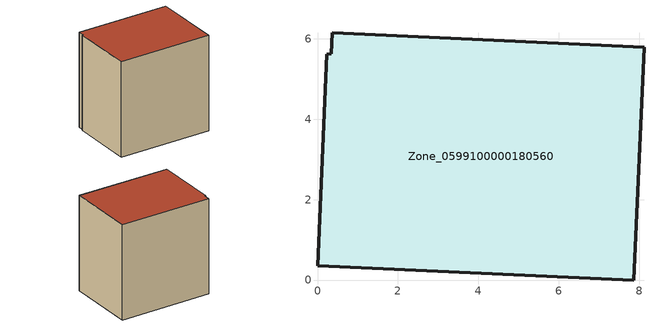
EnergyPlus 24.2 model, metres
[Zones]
Zone_0599100000180560
 floor ground (C_G): 0.34,5.62 0.37,6.14 8.12,5.79 7.86,0 0,0.36 0.23,5.62 z1.54
 wall outside (C_F): 7.86,0 8.12,5.79 0.37,6.14 0.34,5.62 0.23,5.62 0,0.36 7.86,0 z1.54:9.57
 roof outside (C_R): 0.37,6.14 0.34,5.62 0.23,5.62 0,0.36 7.86,0 8.12,5.79 z9.57
[BUILDING]
Pand.0599100000180560: North Axis=0; Terrain=City; Loads Convergence Tolerance Value=0.04; Temperature Convergence Tolerance Value=0.4; Solar Distribution=FullExterior; Maximum Number of Warmup Days=25; Minimum Number of Warmup Days=1
[Site:Location]
Rotterdam.The.Hague.AP_ZH_NLD Design_Conditions: Latitude=51.96; Longitude=4.45; Time Zone=1; Elevation=-4.5
[SITE:GROUNDTEMPERATURE:BUILDINGSURFACE]
18, 18, 18, 18, 18, 18, 18, 18, 18, 18, 18, 18
[MATERIAL] Thermal Absorptance=0.9; Solar Absorptance=0.7; Visible Absorptance=0.7
Name | Roughness | Thickness | Conductivity | Density | Specific Heat
G.TC.1946-1964 | MediumSmooth | 0.15 | 1 | 540 | 1210
F.TC.1946-1964 | Rough | 0.3 | 0.857143 | 1920 | 840
R.TC.1946-1964 | MediumRough | 0.2 | 0.235294 | 1500 | 1000
[CONSTRUCTION]
C_G: G.TC.1946-1964
C_F: F.TC.1946-1964
C_R: R.TC.1946-1964
[ZONE]
Zone_0599100000180560: Type=1; Multiplier=1; Ceiling Height=Autocalculate; Volume=Autocalculate; Floor Area=autocalculate; Part of Total Floor Area=Yes
[ZONEINFILTRATION:DESIGNFLOWRATE]
Infil_Zone_0599100000180560: Zone or ZoneList or Space or SpaceList=Zone_0599100000180560; Schedule=AlwaysOn; Design Flow Rate Calculation Method=Flow/Area; Flow Rate per Floor Area=0.003; Constant Term Coefficient=1; Temperature Term Coefficient=0; Velocity Term Coefficient=0; Velocity Squared Term Coefficient=0
[HVACTEMPLATE:ZONE:IDEALLOADSAIRSYSTEM]
Zone_0599100000180560: Maximum Heating Supply Air Temperature=50; Minimum Cooling Supply Air Temperature=13; Maximum Heating Supply Air Humidity Ratio=0.0156; Minimum Cooling Supply Air Humidity Ratio=0.0077; Heating Limit=NoLimit; Cooling Limit=NoLimit; Dehumidification Control Type=ConstantSensibleHeatRatio; Cooling Sensible Heat Ratio=0.7; Dehumidification Setpoint=60; Humidification Control Type=None; Humidification Setpoint=30; Outdoor Air Method=None; Outdoor Air Flow Rate per Person=0.00944; Outdoor Air Flow Rate per Zone Floor Area=0; Outdoor Air Flow Rate per Zone=0; Demand Controlled Ventilation Type=None; Outdoor Air Economizer Type=NoEconomizer; Heat Recovery Type=None; Sensible Heat Recovery Effectiveness=0.7; Latent Heat Recovery Effectiveness=0.65
[ZONECONTROL:THERMOSTAT]
ThermostatControl_Zone_0599100000180560: Zone or ZoneList=Zone_0599100000180560; Control Type Schedule=DualSetpointControlType; Control 1=Thermostat_Zone_0599100000180560; Temperature Difference Between Cutout And Setpoint=0
[THERMOSTATSETPOINT:DUALSETPOINT]
Thermostat_Zone_0599100000180560: Heating Setpoint Temperature Schedule=HeatingSetpoint_Zone_0599100000180560; Cooling Setpoint Temperature Schedule=CoolingSetpoint_Zone_0599100000180560
[SCHEDULE:COMPACT]
HeatingSetpoint_Zone_0599100000180560: Through: 12/31, For: AllDays, Until: 24:00, 21
CoolingSetpoint_Zone_0599100000180560: Through: 12/31, For: AllDays, Until: 24:00, 24
DualSetpointControlType: Through: 12/31, For: AllDays, Until: 24:00, 4
AlwaysOn: Through: 12/31, For: AllDays, Until: 24:00, 1
